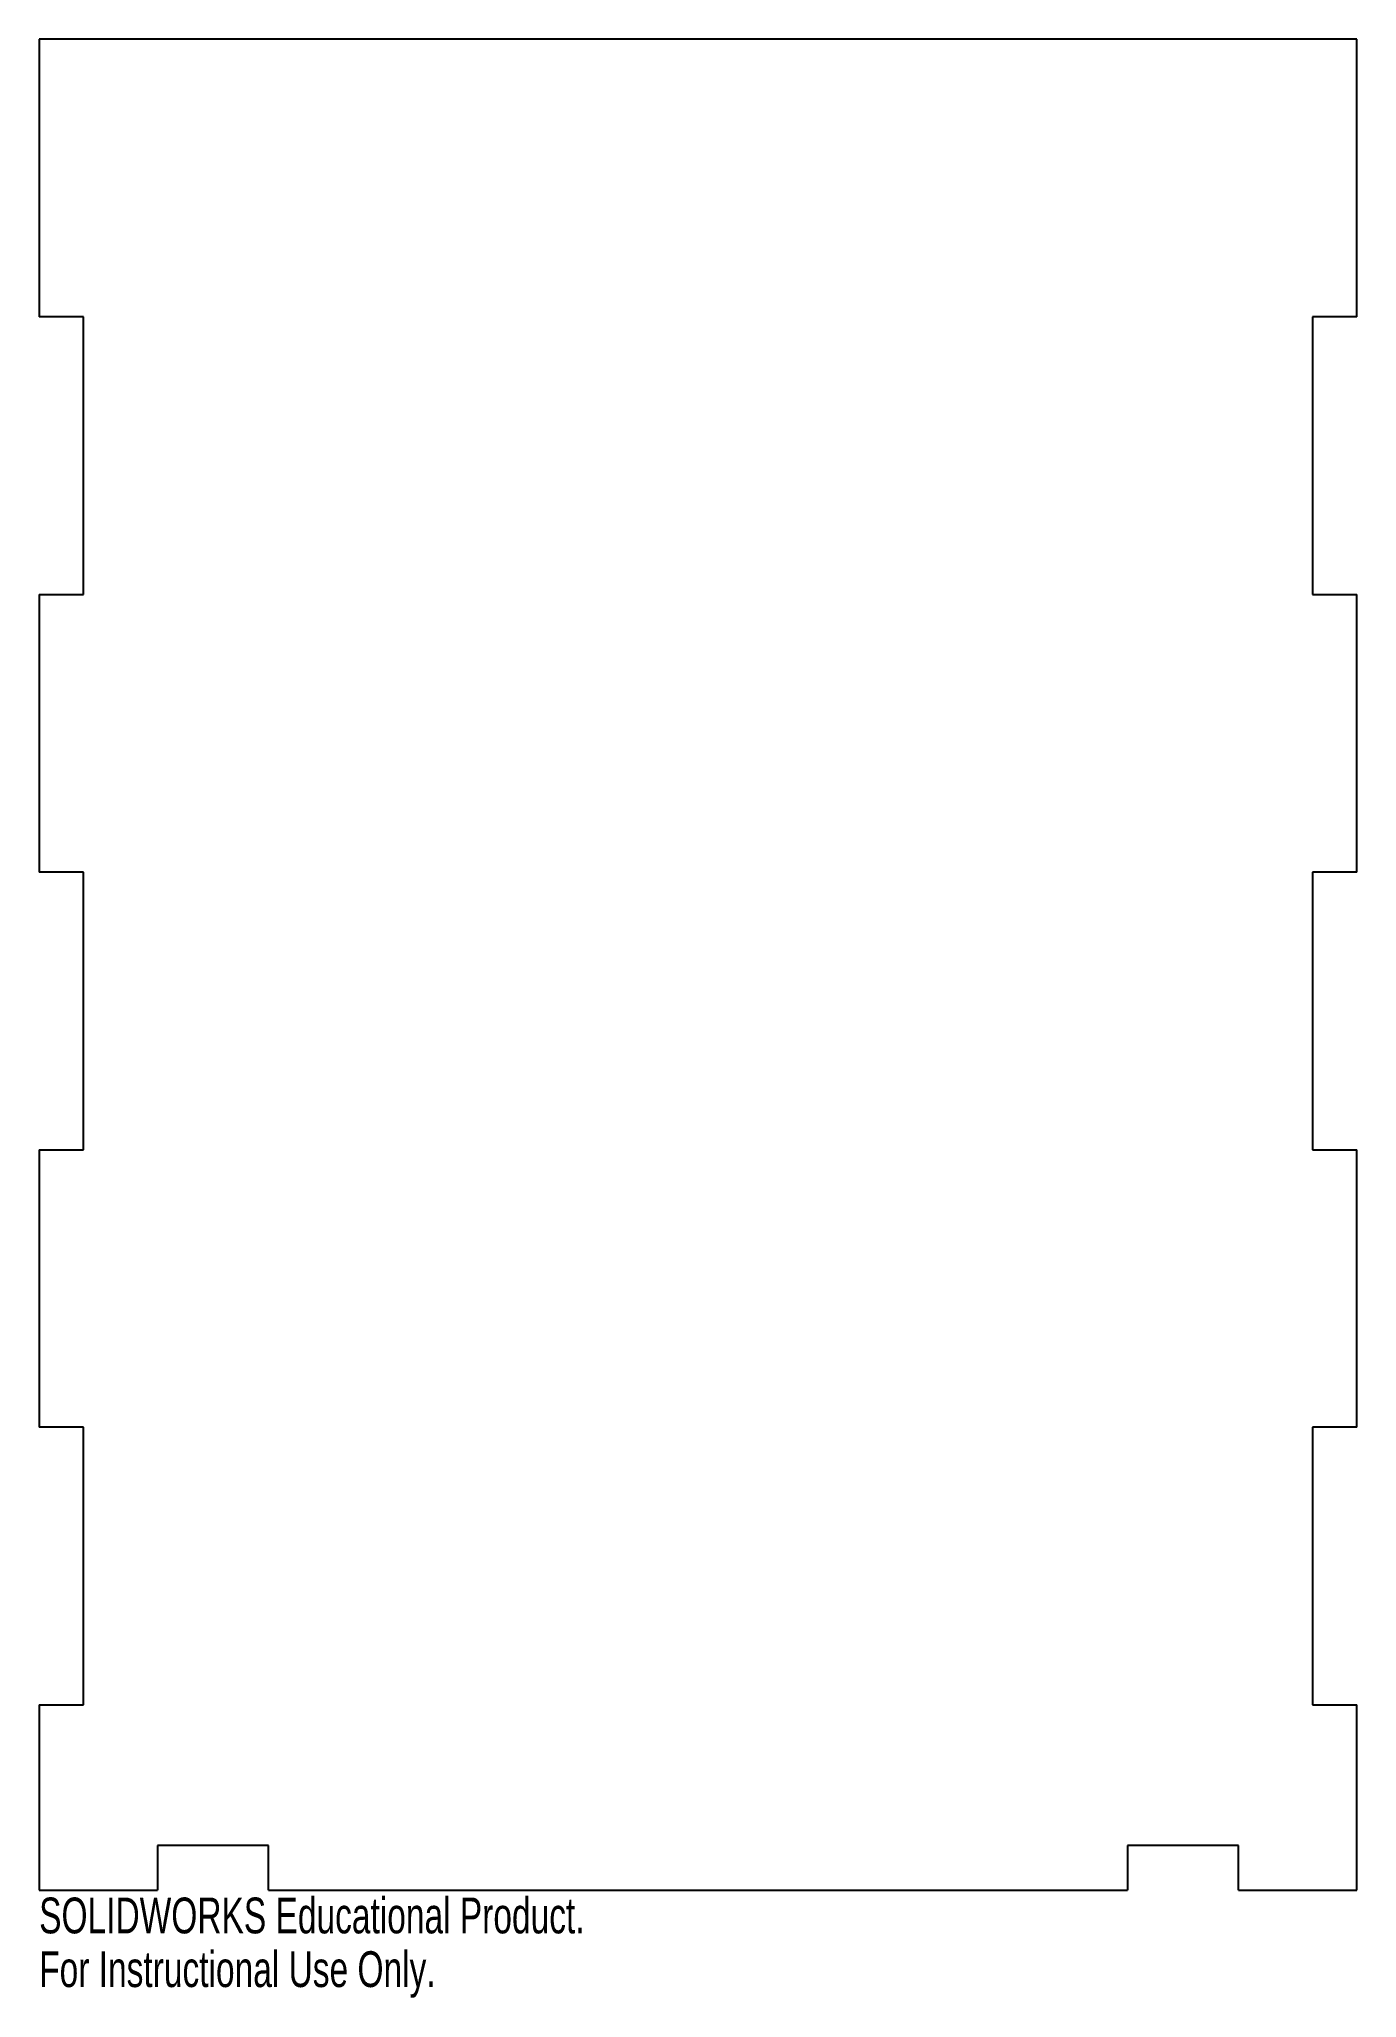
# Model space of a CAD drawing. Header units: millimetres. Extents: x -178 to 0, y -15 to 250.
import ezdxf

# ---------------------------------------------------------------- set-up
doc = ezdxf.new("R2010")
doc.units = ezdxf.units.MM
doc.styles.add('SLDTEXTSTYLE0', font='TXT', dxfattribs={"width": 0.7})

msp = doc.modelspace()

# ---------------------------------------------------------------- linework, layer by layer
at = {"color": 7, "linetype": 'Continuous', "lineweight": 25}
for p, q in [((0, 250), (-178, 250)), ((-178, 250), (-178, 212.5)), ((0, 212.5), (0, 250)), ((-172, 212.5), (-178, 212.5)), ((-172, 175), (-172, 212.5)), ((-6, 212.5), (-6, 175)), ((0, 212.5), (-6, 212.5)), ((-178, 175), (-172, 175)), ((-178, 175), (-178, 137.5)), ((-6, 175), (0, 175)), ((0, 137.5), (0, 175)), ((-172, 137.5), (-178, 137.5)), ((-172, 100), (-172, 137.5)), ((-6, 137.5), (-6, 100)), ((0, 137.5), (-6, 137.5)), ((-178, 100), (-172, 100)), ((-178, 100), (-178, 62.5)), ((-6, 100), (0, 100)), ((0, 62.5), (0, 100)), ((-172, 62.5), (-178, 62.5)), ((-172, 25), (-172, 62.5)), ((-6, 62.5), (-6, 25)), ((0, 62.5), (-6, 62.5)), ((-178, 25), (-172, 25)), ((-178, 25), (-178, 0)), ((-6, 25), (0, 25)), ((0, 0), (0, 25)), ((-162, 6), (-162, 0)), ((-147, 6), (-162, 6)), ((-147, 0), (-147, 6)), ((-31, 6), (-31, 0)), ((-16, 6), (-31, 6)), ((-16, 0), (-16, 6)), ((-178, 0), (-162, 0)), ((-147, 0), (-31, 0)), ((-16, 0), (0, 0))]:
    msp.add_line(p, q, dxfattribs=at)

# ---------------------------------------------------------------- texts
at = {"color": 7, "linetype": 'Continuous', "char_height": 4.8336, "attachment_point": 1, "style": 'SLDTEXTSTYLE0'}
for s, insert in [('SOLIDWORKS Educational Product.', (-178, -1.02)), ('For Instructional Use Only.', (-178, -8.27))]:
    msp.add_mtext(s, dxfattribs=dict(at, insert=insert))

doc.saveas('drawing.dxf')
